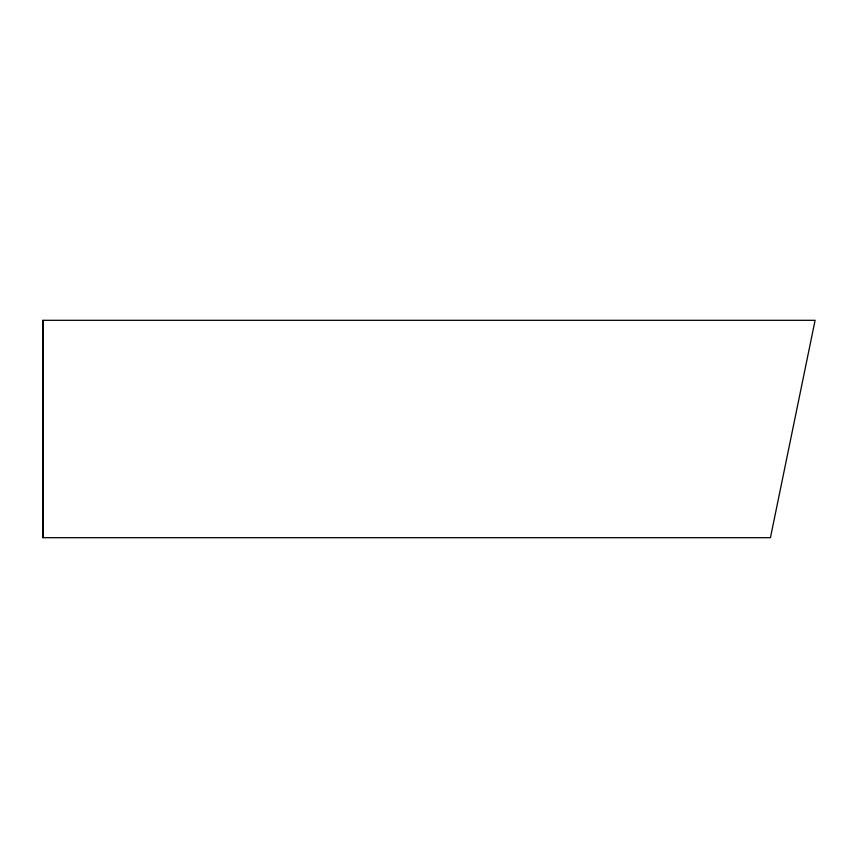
<?xml version="1.0" encoding="UTF-8"?>
<svg xmlns="http://www.w3.org/2000/svg" width="858" height="858" viewBox="0 0 858 858"><rect width="100%" height="100%" fill="white"/><g stroke="black" fill="none" stroke-linecap="round" stroke-linejoin="round"><path stroke-width="1.29" d="M42.9 537.666L42.9 320.313L815.1 320.313L770.441 537.687L42.9 537.687L42.9 320.313"/></g></svg>
